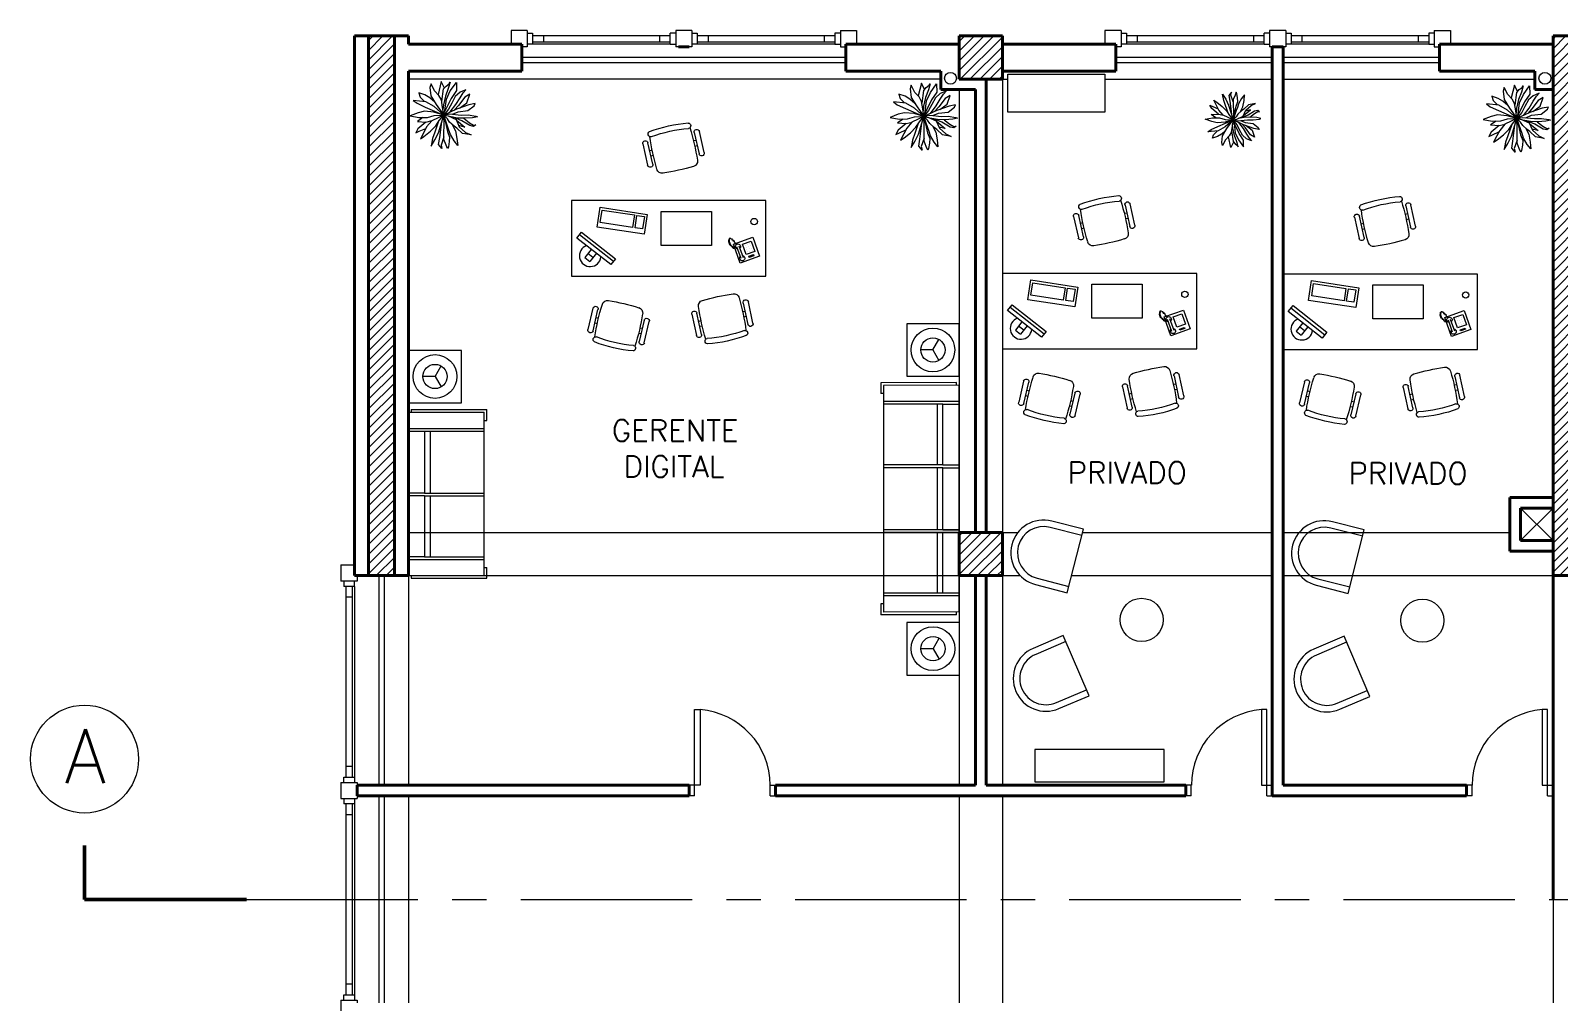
# Model space of a CAD drawing. Extents: x 952 to 1351, y -109 to 188.
# Drawn here: x 1148.83 to 1162.98, y 120.2 to 129.2 of the extents above; entities that cross this region are included whole.
import ezdxf

# ---------------------------------------------------------------- set-up
doc = ezdxf.new("R2010")
doc.units = 0
doc.header["$LTSCALE"] = 0.5
doc.linetypes.add('CENTER', pattern=[50.8, 31.75, -6.35, 6.35, -6.35])
doc.layers.get('0').update_dxf_attribs({"linetype": 'CONTINUOUS'})
for name, color, linetype, lineweight in [('Carpintería', 55, 'CONTINUOUS', 20), ('Detalles .05', 243, 'CONTINUOUS', 5), ('Detalles 01', 8, 'CONTINUOUS', 9), ('Equipamiento movil', 33, 'CONTINUOUS', 9), ('Muros corte', 7, 'CONTINUOUS', 40), ('Pisos', 252, 'CONTINUOUS', 18), ('Punta 01', 6, 'CONTINUOUS', 9), ('Punta 02', 11, 'CONTINUOUS', 20), ('Punta 05', 52, 'CONTINUOUS', 50), ('Tratamiento pisos', 251, 'CONTINUOUS', 9), ('Vidrios', 147, 'CONTINUOUS', 13)]:
    doc.layers.add(name, color=color, linetype=linetype, lineweight=lineweight)
doc.styles.add('Texto 2 mm', font='simplex.shx', dxfattribs={"height": 0.2})
doc.styles.add('Texto 5 mm', font='simplex.shx', dxfattribs={"height": 0.5})
pattern_1 = [(45, (127.78651, 46.86609), (-0.0449012806, 0.0449012806), [])]

# ---------------------------------------------------------------- blocks, each defined once
blk = doc.blocks.new('TELEFONO')
at = {"layer": 'Detalles .05'}
for p, q in [((0.139, 0.134), (-0.098, 0.134)), ((-0.098, 0.134), (-0.098, -0.099)), ((-0.071, 0.089), (-0.071, -0.055)), ((-0.043, 0.089), (-0.043, -0.055)), ((0.108, 0.063), (0, 0.063)), ((0, 0.063), (0, -0.063)), ((0.081, 0.108), (0.023, 0.108)), ((0.023, 0.108), (0.023, 0.094)), ((0.023, 0.094), (0.081, 0.094)), ((0.027, 0.041), (0.027, 0.041)), ((0.027, 0.014), (0.027, 0.014)), ((0.054, 0.041), (0.054, 0.041)), ((0.054, 0.014), (0.054, 0.014)), ((0.081, 0.094), (0.081, 0.108)), ((0.081, 0.041), (0.081, 0.041)), ((0.081, 0.014), (0.081, 0.014)), ((0.108, -0.063), (0.108, 0.063)), ((0.139, -0.099), (0.139, 0.134)), ((-0.129, -0.104), (-0.147, -0.11)), ((-0.129, -0.116), (-0.147, -0.121)), ((-0.129, -0.127), (-0.147, -0.133)), ((-0.129, -0.139), (-0.147, -0.145)), ((-0.124, -0.093), (-0.141, -0.098)), ((-0.124, -0.15), (-0.141, -0.156)), ((-0.118, -0.081), (-0.135, -0.087)), ((-0.118, -0.162), (-0.135, -0.168)), ((-0.112, -0.07), (-0.129, -0.075)), ((-0.106, -0.058), (-0.124, -0.064)), ((-0.104, -0.17), (-0.122, -0.176)), ((-0.101, -0.047), (-0.118, -0.052)), ((-0.089, -0.156), (-0.106, -0.162)), ((-0.083, -0.145), (-0.101, -0.15)), ((-0.098, -0.099), (0.139, -0.099)), ((-0.078, -0.133), (-0.095, -0.139)), ((-0.072, -0.121), (-0.089, -0.127)), ((-0.067, -0.083), (-0.078, -0.116)), ((0, -0.063), (0.108, -0.063)), ((0.027, -0.013), (0.027, -0.013)), ((0.027, -0.04), (0.027, -0.04)), ((0.054, -0.013), (0.054, -0.013)), ((0.054, -0.04), (0.054, -0.04)), ((0.081, -0.013), (0.081, -0.013)), ((0.081, -0.04), (0.081, -0.04))]:
    blk.add_line(p, q, dxfattribs=at)
for centre, start, end in [((-0.057, 0.089), 298.4915, 241.5085), ((-0.057, -0.055), 118.4915, 61.5085)]:
    blk.add_arc(centre, 0.0302, start, end, dxfattribs=at)
blk = doc.blocks.new('RECTANG')
for p, q in [((1, 1), (0, 1)), ((0, 1), (0, 0)), ((1, 0), (1, 1)), ((0, 0), (1, 0))]:
    blk.add_line(p, q)
blk = doc.blocks.new('KEYBOARD', base_point=(60, 294))
for p, xscale, yscale, zscale in [((60, 294), 19, 8, 19), ((61, 295), 13, 5, 13), ((75, 295), 3, 5, 3)]:
    blk.add_blockref('RECTANG', p, dxfattribs=dict(xscale=xscale, yscale=yscale, zscale=zscale))
blk = doc.blocks.new('Silla 2')
for p, q in [((15, 15), (0, 15)), ((0, 15), (0, -15)), ((15, 12), (0, 12)), ((0, -12), (15, -12)), ((0, -15), (15, -15))]:
    blk.add_line(p, q)
for radius in [15, 12]:
    blk.add_arc((15, 0), radius, 270, 90)
blk = doc.blocks.new('Silla 1')
at = {"layer": 'Equipamiento movil'}
for p, q in [((-0.113, 0.266), (0.03, 0.409)), ((0.064, 0.375), (-0.079, 0.232)), ((-0.025, 0.286), (-0.009, 0.269)), ((0.01, 0.321), (0.027, 0.305)), ((0.232, -0.079), (0.375, 0.064)), ((0.409, 0.03), (0.266, -0.113)), ((0.305, 0.027), (0.321, 0.01)), ((0.269, -0.009), (0.286, -0.025))]:
    blk.add_line(p, q, dxfattribs=at)
for centre, radius, start, end in [((1.406, -1.127), 1.988, 130.2245, 139.1817), ((0.047, 0.392), 0.0242, 315, 135), ((0.147, 0.396), 0.0255, 61.3631, 224.3749), ((-0.654, -0.654), 1.296, 37.1584, 52.8416), ((-0.651, -0.651), 1.342, 37.131, 52.869), ((-0.096, 0.249), 0.0242, 135, 315), ((-0.061, 0.139), 0.0505, 139.1817, 220.8183), ((0.396, 0.147), 0.0255, 225.6251, 28.6369), ((1.406, 1.406), 1.988, 220.8183, 229.1817), ((-1.127, 1.406), 1.988, 310.8183, 319.7755), ((0.392, 0.047), 0.0242, 315, 135), ((0.139, -0.061), 0.0505, 229.1817, 310.8183), ((0.249, -0.096), 0.0242, 135, 315)]:
    blk.add_arc(centre, radius, start, end, dxfattribs=at)
blk = doc.blocks.new('Treei')
for p, q in [((-1.6, 5.41), (-2.01, 5.58)), ((-2.01, 5.58), (-1.8, 4.47)), ((0.01, 4.32), (0.22, 5.68)), ((0.22, 5.68), (0.34, 5.97)), ((0.34, 5.97), (0.52, 5.11)), ((1.81, 5.28), (1.78, 5.7)), ((1.78, 5.7), (2.06, 5.28)), ((-3.94, 3.46), (-4.45, 3.93)), ((-4.45, 3.93), (-4.03, 2.89)), ((-4.03, 2.89), (-3.28, 2.03)), ((-3.05, 2.89), (-3.94, 3.46)), ((-2.15, 4.1), (-3.71, 4.62)), ((-3.71, 4.62), (-3.16, 3.73)), ((-3.16, 3.73), (-1.67, 2.62)), ((-1.83, 2.15), (-3.05, 2.89)), ((-1.21, 2.79), (-2.15, 4.1)), ((-1.8, 4.47), (-1.02, 2.25)), ((-0.75, 4.27), (-1.6, 5.41)), ((-0.56, 2.57), (-0.75, 4.27)), ((-0.17, 1), (0.06, 3.09)), ((0.06, 3.09), (0.01, 4.32)), ((1.05, 3.19), (0.44, 1.74)), ((0.52, 5.11), (0.61, 3.71)), ((0.61, 3.71), (0.57, 2.38)), ((0.61, 3.58), (1.42, 4.57)), ((0.96, 2.25), (2.2, 3.73)), ((1.92, 4.62), (1.05, 3.19)), ((1.42, 4.57), (1.81, 5.28)), ((2.06, 5.28), (1.92, 4.62)), ((2.2, 3.73), (1.92, 2.62)), ((2.11, 2.72), (3.12, 3.85)), ((3.3, 3.31), (2.36, 2.28)), ((3.12, 3.85), (3.58, 4.84)), ((3.58, 4.84), (3.3, 3.31)), ((-4.76, 0.09), (-5.92, -0.48)), ((-5.51, 0.92), (-5.8, 1.09)), ((-5.8, 1.09), (-4.68, 0.77)), ((-5.76, 2.23), (-4.31, 2.25)), ((-4.26, 1.14), (-5.76, 2.23)), ((-5.12, 0.4), (-5.51, 0.92)), ((-4.61, -0.04), (-5.12, 0.4)), ((-4.68, 0.77), (-3.34, 0.26)), ((-4.31, 2.25), (-2.93, 1.32)), ((-2.77, 0.45), (-4.26, 1.14)), ((-3.34, 0.26), (-1.78, -0.09)), ((-3.28, 2.03), (-2.08, 1.39)), ((-2.93, 1.32), (-0.51, 0.11)), ((-0.77, 0.18), (-2.77, 0.45)), ((-2.08, 1.39), (-1.04, 0.82)), ((-0.51, 1.14), (-1.83, 2.15)), ((-1.67, 2.62), (-0.88, 1.91)), ((-1.04, 0.82), (0.03, -0.03)), ((-1.02, 2.25), (0.03, -0.03)), ((0.03, -0.03), (-0.77, 0.18)), ((-0.11, 1.56), (-0.56, 2.57)), ((0.03, -0.03), (-0.17, 1)), ((0.03, -0.03), (0.2, 0.77)), ((2.04, 0.65), (0.03, -0.03)), ((0.7, 0.63), (0.03, -0.03)), ((0.03, -0.03), (2.96, 0.63)), ((1.85, 0.03), (0.03, -0.03)), ((0.2, 0.77), (0.8, 2.18)), ((0.57, 2.38), (0.31, 1.05)), ((1.28, 1.02), (0.7, 0.63)), ((0.8, 2.18), (2.11, 2.72)), ((1.99, 1.81), (1.28, 1.02)), ((1.69, 1.48), (2.82, 2.08)), ((3.28, 0.01), (1.85, 0.03)), ((2.36, 2.28), (1.99, 1.81)), ((2.73, 0.9), (2.04, 0.65)), ((3.51, 1.17), (2.73, 0.9)), ((2.82, 2.08), (4.22, 2.33)), ((2.96, 0.63), (3.97, 1)), ((4.41, -0.01), (3.28, 0.01)), ((4.64, 1.81), (3.51, 1.17)), ((3.97, 1), (4.77, 0.95)), ((4.22, 2.33), (5.46, 2.47)), ((5.39, 0.4), (4.41, -0.01)), ((5.46, 2.47), (4.64, 1.81)), ((4.77, 0.95), (5.72, 0.8)), ((6.02, 0.65), (5.39, 0.4)), ((5.72, 0.8), (6.02, 0.65)), ((-5.92, -0.48), (-3.64, -1.03)), ((-4.26, -1.67), (-5.51, -2.28)), ((-5.51, -2.28), (-4.86, -2.48)), ((-4.86, -2.48), (-3.37, -2.31)), ((-2.36, -0.36), (-4.61, -0.04)), ((-3.44, -0.9), (-4.26, -1.67)), ((-3.05, -2.53), (-3.55, -3.37)), ((-2.65, -0.43), (-3.44, -0.9)), ((-3.37, -2.31), (-1.83, -1.37)), ((-2.28, -1.64), (-3.05, -2.53)), ((-1.34, -0.24), (-2.65, -0.43)), ((-1.46, -1.72), (-2.33, -3.24)), ((-1.83, -1.37), (0.03, -0.03)), ((-1.78, -0.09), (-0.95, -0.18)), ((0.03, -0.03), (-1.46, -1.72)), ((-1.39, -3.32), (0.03, -0.03)), ((0.03, -0.03), (-1.34, -0.24)), ((-0.47, -1.76), (-0.63, -3.46)), ((0.03, -0.03), (-0.47, -1.76)), ((0.11, -1.72), (0.03, -0.03)), ((0.03, -0.03), (1.07, -2.16)), ((1, -0.83), (0.03, -0.03)), ((3.21, -0.98), (0.03, -0.03)), ((0.45, -2.92), (0.11, -1.72)), ((1.97, -1.44), (1, -0.83)), ((1.3, -3.19), (1.03, -2.11)), ((1.07, -2.16), (2.15, -3.07)), ((4.06, -0.75), (1.24, -0.39)), ((1.31, -1.02), (3.1, -1.64)), ((2.93, -2.41), (1.97, -1.44)), ((3.85, -3.54), (2.93, -2.41)), ((3.1, -1.64), (4.24, -2.04)), ((4.47, -1.62), (3.21, -0.98)), ((3.92, 0), (5.37, -0.51)), ((5.3, -0.93), (4.06, -0.75)), ((4.24, -2.04), (5.56, -2.28)), ((5.56, -2.28), (4.47, -1.62)), ((6.02, -0.34), (5.3, -0.93)), ((5.37, -0.51), (6.02, -0.34)), ((-3.55, -3.37), (-3.92, -4.48)), ((-3.92, -4.48), (-3.16, -4.25)), ((-3.16, -4.25), (-2.38, -3.46)), ((-2.33, -3.24), (-2.56, -5.44)), ((-2.56, -5.44), (-2.06, -4.77)), ((-2.06, -4.77), (-1.39, -3.32)), ((-0.63, -3.46), (-0.35, -4.6)), ((-0.35, -4.6), (0.2, -6.03)), ((0.2, -6.03), (0.5, -4.43)), ((0.5, -4.43), (0.45, -2.92)), ((0.5, -3.74), (1.19, -4.72)), ((1.19, -4.72), (1.28, -3.19)), ((1.28, -3.19), (2.47, -4.62)), ((2.15, -3.07), (3.12, -3.59)), ((2.93, -4.4), (2.43, -3.22)), ((2.47, -4.62), (3.23, -5.02)), ((3.23, -5.02), (2.93, -4.4)), ((3.12, -3.59), (4.27, -4.18)), ((4.27, -4.18), (3.85, -3.54))]:
    blk.add_line(p, q)
blk = doc.blocks.new('Velador planta')
for q in [(-4.33, 2.5), (4.33, 2.5), (0, -5)]:
    blk.add_line((0, 0), q)
for radius in [9, 5]:
    blk.add_circle((0, 0), radius)

msp = doc.modelspace()

# ---------------------------------------------------------------- hatches: boundary and pattern name
at = {"layer": 'Detalles 01'}
h = msp.add_hatch(dxfattribs=at)
h.set_pattern_fill('ANSI31,_O', color=256, scale=0.02)
h.set_pattern_definition(pattern_1)
h.paths.add_polyline_path([(1152.202, 129.146), (1151.962, 129.146), (1151.962, 124.146), (1152.202, 124.146)])
h = msp.add_hatch(dxfattribs=at)
h.set_pattern_fill('ANSI31,_O', color=256, scale=0.02)
h.set_pattern_definition(pattern_1)
h.paths.add_polyline_path([(1157.432, 129.146), (1157.432, 128.746), (1157.832, 128.746), (1157.832, 129.146)])
h = msp.add_hatch(dxfattribs=at)
h.set_pattern_fill('ANSI31,_O', color=256, scale=0.02)
h.set_pattern_definition([(45, (-2.01349, 0.94109), (-0.0449012806, 0.0449012806), [])])
h.paths.add_polyline_path([(1166.032, 129.071), (1164.932, 129.071), (1164.932, 128.821), (1166.032, 128.821)])
h.paths.add_polyline_path([(1164.932, 129.071), (1163.172, 129.071), (1163.172, 129.146), (1162.932, 129.146), (1162.932, 124.146), (1164.932, 124.146), (1164.932, 124.296), (1163.172, 124.296), (1163.172, 128.821), (1164.932, 128.821)])
h.paths.add_polyline_path([(1165.572, 128.021), (1165.422, 128.021), (1165.422, 124.296), (1164.932, 124.296), (1164.932, 124.146), (1165.572, 124.146)])
h = msp.add_hatch(dxfattribs=at)
h.set_pattern_fill('ANSI31,_O', color=256, scale=0.02)
h.set_pattern_definition(pattern_1)
h.paths.add_polyline_path([(1157.432, 124.146), (1157.832, 124.146), (1157.832, 124.546), (1157.432, 124.546)])

# ---------------------------------------------------------------- linework, layer by layer
at = {"layer": 'Carpintería'}
for p, q in [((1153.432, 129.196), (1153.282, 129.196)), ((1153.282, 129.196), (1153.282, 129.071)), ((1153.432, 129.196), (1153.432, 129.046)), ((1154.957, 129.196), (1154.807, 129.196)), ((1154.807, 129.196), (1154.807, 129.046)), ((1154.957, 129.196), (1154.957, 129.046)), ((1156.332, 129.196), (1156.332, 129.046)), ((1156.332, 129.196), (1156.482, 129.196)), ((1156.482, 129.196), (1156.482, 129.071)), ((1158.932, 129.196), (1158.782, 129.196)), ((1158.782, 129.196), (1158.782, 129.071)), ((1158.932, 129.196), (1158.932, 129.046)), ((1160.457, 129.196), (1160.307, 129.196)), ((1160.307, 129.196), (1160.307, 129.046)), ((1160.457, 129.196), (1160.457, 129.046)), ((1161.832, 129.196), (1161.832, 129.046)), ((1161.832, 129.196), (1161.982, 129.196)), ((1161.982, 129.196), (1161.982, 129.071)), ((1153.432, 129.171), (1153.482, 129.171)), ((1153.482, 129.071), (1153.432, 129.071)), ((1153.482, 129.171), (1153.482, 129.071)), ((1153.482, 129.151), (1154.757, 129.151)), ((1153.482, 129.091), (1154.757, 129.091)), ((1153.582, 129.151), (1153.582, 129.091)), ((1154.657, 129.151), (1154.657, 129.091)), ((1154.807, 129.171), (1154.757, 129.171)), ((1154.757, 129.071), (1154.757, 129.171)), ((1154.757, 129.071), (1154.807, 129.071)), ((1154.957, 129.171), (1155.007, 129.171)), ((1155.007, 129.071), (1154.957, 129.071)), ((1155.007, 129.171), (1155.007, 129.071)), ((1155.007, 129.151), (1156.282, 129.151)), ((1155.007, 129.091), (1156.282, 129.091)), ((1155.107, 129.151), (1155.107, 129.091)), ((1156.182, 129.151), (1156.182, 129.091)), ((1156.282, 129.171), (1156.282, 129.071)), ((1156.332, 129.171), (1156.282, 129.171)), ((1156.282, 129.071), (1156.332, 129.071)), ((1158.932, 129.171), (1158.982, 129.171)), ((1158.982, 129.071), (1158.932, 129.071)), ((1158.982, 129.171), (1158.982, 129.071)), ((1158.982, 129.151), (1160.257, 129.151)), ((1158.982, 129.091), (1160.257, 129.091)), ((1159.082, 129.151), (1159.082, 129.091)), ((1160.157, 129.151), (1160.157, 129.091)), ((1160.307, 129.171), (1160.257, 129.171)), ((1160.257, 129.071), (1160.257, 129.171)), ((1160.257, 129.071), (1160.307, 129.071)), ((1160.457, 129.171), (1160.507, 129.171)), ((1160.507, 129.071), (1160.457, 129.071)), ((1160.507, 129.171), (1160.507, 129.071)), ((1160.507, 129.151), (1161.782, 129.151)), ((1160.507, 129.091), (1161.782, 129.091)), ((1160.607, 129.151), (1160.607, 129.091)), ((1161.682, 129.151), (1161.682, 129.091)), ((1161.782, 129.171), (1161.782, 129.071)), ((1161.832, 129.171), (1161.782, 129.171)), ((1161.782, 129.071), (1161.832, 129.071)), ((1153.432, 129.046), (1153.382, 129.046)), ((1154.832, 129.046), (1154.807, 129.046)), ((1154.957, 129.046), (1154.932, 129.046)), ((1156.332, 129.046), (1156.382, 129.046)), ((1158.932, 129.046), (1158.882, 129.046)), ((1160.332, 129.046), (1160.307, 129.046)), ((1160.457, 129.046), (1160.432, 129.046)), ((1161.832, 129.046), (1161.882, 129.046)), ((1151.707, 124.246), (1151.707, 124.096)), ((1151.707, 124.246), (1151.832, 124.246)), ((1151.857, 124.096), (1151.707, 124.096)), ((1151.732, 124.096), (1151.732, 124.046)), ((1151.832, 124.046), (1151.832, 124.096)), ((1151.857, 124.146), (1151.857, 124.096)), ((1151.832, 124.046), (1151.732, 124.046)), ((1151.752, 124.046), (1151.752, 122.28)), ((1151.812, 124.046), (1151.812, 122.28)), ((1151.812, 123.946), (1151.752, 123.946)), ((1154.982, 122.205), (1154.982, 122.905)), ((1154.982, 122.905), (1155.032, 122.905)), ((1155.032, 122.905), (1155.032, 122.205)), ((1160.282, 122.905), (1160.232, 122.905)), ((1160.232, 122.905), (1160.232, 122.205)), ((1160.282, 122.205), (1160.282, 122.905)), ((1162.882, 122.905), (1162.832, 122.905)), ((1162.832, 122.905), (1162.832, 122.205)), ((1162.882, 122.205), (1162.882, 122.905)), ((1151.732, 122.23), (1151.732, 122.28)), ((1151.732, 122.28), (1151.832, 122.28)), ((1151.752, 122.38), (1151.812, 122.38)), ((1151.832, 122.28), (1151.832, 122.23)), ((1151.707, 122.23), (1151.707, 122.08)), ((1151.707, 122.23), (1151.857, 122.23)), ((1151.857, 122.23), (1151.857, 122.205)), ((1154.982, 122.205), (1154.932, 122.205)), ((1154.982, 122.105), (1154.982, 122.205)), ((1155.032, 122.205), (1154.982, 122.205)), ((1155.682, 122.105), (1155.682, 122.205)), ((1155.682, 122.205), (1155.732, 122.205)), ((1159.582, 122.205), (1159.532, 122.205)), ((1159.582, 122.105), (1159.582, 122.205)), ((1160.232, 122.205), (1160.282, 122.205)), ((1160.282, 122.105), (1160.282, 122.205)), ((1160.282, 122.205), (1160.332, 122.205)), ((1162.182, 122.205), (1162.132, 122.205)), ((1162.182, 122.105), (1162.182, 122.205)), ((1162.832, 122.205), (1162.882, 122.205)), ((1162.882, 122.105), (1162.882, 122.205)), ((1162.882, 122.205), (1162.932, 122.205)), ((1151.707, 122.08), (1151.857, 122.08)), ((1151.732, 122.08), (1151.732, 122.03)), ((1151.832, 122.03), (1151.732, 122.03)), ((1151.752, 122.03), (1151.752, 120.263)), ((1151.812, 122.03), (1151.812, 120.263)), ((1151.832, 122.08), (1151.832, 122.03)), ((1151.857, 122.105), (1151.857, 122.08)), ((1154.982, 122.105), (1154.932, 122.105)), ((1155.682, 122.105), (1155.732, 122.105)), ((1159.582, 122.105), (1159.532, 122.105)), ((1160.282, 122.105), (1160.332, 122.105)), ((1162.182, 122.105), (1162.132, 122.105)), ((1162.882, 122.105), (1162.932, 122.105)), ((1151.812, 121.93), (1151.752, 121.93)), ((1151.752, 120.363), (1151.812, 120.363)), ((1151.707, 120.213), (1151.707, 120.063)), ((1151.707, 120.213), (1151.857, 120.213)), ((1151.732, 120.213), (1151.732, 120.263)), ((1151.732, 120.263), (1151.832, 120.263)), ((1151.832, 120.263), (1151.832, 120.213)), ((1151.857, 120.213), (1151.857, 120.188))]:
    msp.add_line(p, q, dxfattribs=at)
at = {"layer": 'Detalles 01'}
for p, q in [((1154.757, 129.071), (1153.482, 129.071)), ((1156.282, 129.071), (1155.007, 129.071)), ((1160.257, 129.071), (1158.982, 129.071)), ((1161.782, 129.071), (1160.507, 129.071)), ((1154.932, 128.946), (1153.382, 128.946)), ((1156.382, 128.946), (1154.932, 128.946)), ((1160.332, 128.946), (1158.882, 128.946)), ((1161.882, 128.946), (1160.432, 128.946)), ((1154.832, 128.896), (1153.382, 128.896)), ((1156.382, 128.896), (1154.832, 128.896)), ((1160.332, 128.896), (1158.882, 128.896)), ((1161.882, 128.896), (1160.432, 128.896)), ((1152.057, 124.146), (1152.057, 122.205)), ((1152.107, 124.146), (1152.107, 122.205)), ((1151.832, 124.046), (1151.832, 122.28)), ((1152.057, 122.105), (1152.057, 120.188)), ((1152.107, 122.105), (1152.107, 120.188))]:
    msp.add_line(p, q, dxfattribs=at)
at = {"layer": 'Detalles 01', "linetype": 'CENTER', "ltscale": 0.1}
msp.add_line((1150.832, 121.146), (1164.759, 121.146), dxfattribs=at)
at = {"layer": 'Detalles 01'}
for centre in [(1157.352, 128.754), (1162.857, 128.754)]:
    msp.add_circle(centre, 0.055, dxfattribs=at)
for centre, start, end in [((1154.979, 122.203), 0.1171, 85.6407), ((1160.286, 122.203), 94.3593, 179.8829), ((1162.886, 122.203), 94.3593, 179.8829)]:
    msp.add_arc(centre, 0.703, start, end, dxfattribs=at)
at = {"layer": 'Equipamiento movil'}
for p, q in [((1157.882, 128.791), (1158.782, 128.791)), ((1157.882, 128.441), (1157.882, 128.791)), ((1158.782, 128.791), (1158.782, 128.441)), ((1158.782, 128.441), (1157.882, 128.441)), ((1155.643, 127.62), (1153.843, 127.62)), ((1153.843, 127.62), (1153.843, 126.92)), ((1154.673, 127.204), (1154.673, 127.521)), ((1154.673, 127.521), (1155.138, 127.521)), ((1155.138, 127.521), (1155.138, 127.204)), ((1155.643, 126.92), (1155.643, 127.62)), ((1153.891, 127.274), (1153.934, 127.329)), ((1154.205, 127.027), (1153.891, 127.274)), ((1153.916, 127.306), (1154.23, 127.059)), ((1153.934, 127.329), (1154.249, 127.082)), ((1154.025, 127.169), (1153.964, 127.092)), ((1153.964, 127.092), (1154.011, 127.055)), ((1154.041, 127.093), (1153.994, 127.13)), ((1154.072, 127.132), (1154.011, 127.055)), ((1154.249, 127.082), (1154.205, 127.027)), ((1155.138, 127.204), (1154.673, 127.204)), ((1159.632, 126.946), (1157.832, 126.946)), ((1157.832, 126.946), (1157.832, 126.246)), ((1159.632, 126.246), (1159.632, 126.946)), ((1162.232, 126.94), (1160.432, 126.94)), ((1160.432, 126.94), (1160.432, 126.24)), ((1162.232, 126.24), (1162.232, 126.94)), ((1153.843, 126.92), (1155.643, 126.92)), ((1158.662, 126.531), (1158.662, 126.847)), ((1158.662, 126.847), (1159.128, 126.847)), ((1159.128, 126.847), (1159.128, 126.531)), ((1161.262, 126.524), (1161.262, 126.841)), ((1161.262, 126.841), (1161.728, 126.841)), ((1161.728, 126.841), (1161.728, 126.524)), ((1157.88, 126.601), (1157.924, 126.656)), ((1157.924, 126.656), (1158.238, 126.409)), ((1160.48, 126.594), (1160.524, 126.649)), ((1160.524, 126.649), (1160.838, 126.402)), ((1158.195, 126.354), (1157.88, 126.601)), ((1157.905, 126.632), (1158.219, 126.385)), ((1159.128, 126.531), (1158.662, 126.531)), ((1160.795, 126.347), (1160.48, 126.594)), ((1160.505, 126.626), (1160.819, 126.378)), ((1161.728, 126.524), (1161.262, 126.524)), ((1156.947, 126.479), (1156.947, 125.993)), ((1157.433, 126.479), (1156.947, 126.479)), ((1157.433, 125.993), (1157.433, 126.479)), ((1158.014, 126.496), (1157.953, 126.419)), ((1157.953, 126.419), (1158, 126.382)), ((1158.03, 126.419), (1157.983, 126.457)), ((1158.061, 126.459), (1158, 126.382)), ((1158.238, 126.409), (1158.195, 126.354)), ((1160.614, 126.489), (1160.553, 126.412)), ((1160.553, 126.412), (1160.6, 126.375)), ((1160.63, 126.413), (1160.583, 126.45)), ((1160.661, 126.452), (1160.6, 126.375)), ((1160.838, 126.402), (1160.795, 126.347)), ((1152.336, 126.233), (1152.336, 125.747)), ((1152.822, 126.233), (1152.336, 126.233)), ((1152.822, 125.747), (1152.822, 126.233)), ((1157.832, 126.246), (1159.632, 126.246)), ((1160.432, 126.24), (1162.232, 126.24)), ((1156.947, 125.993), (1157.433, 125.993)), ((1152.336, 125.747), (1152.822, 125.747)), ((1156.948, 123.711), (1156.948, 123.225)), ((1157.434, 123.711), (1156.948, 123.711)), ((1157.434, 123.225), (1157.434, 123.711)), ((1156.948, 123.225), (1157.434, 123.225)), ((1159.332, 122.535), (1158.132, 122.535)), ((1158.132, 122.535), (1158.132, 122.235)), ((1159.332, 122.235), (1159.332, 122.535)), ((1158.132, 122.235), (1159.332, 122.235))]:
    msp.add_line(p, q, dxfattribs=at)
at = {"layer": 'Equipamiento movil', "ltscale": 0.009}
for p, q in [((1157.407, 125.934), (1156.707, 125.933)), ((1156.707, 125.933), (1156.707, 125.833)), ((1156.732, 125.833), (1156.707, 125.833)), ((1157.432, 125.909), (1156.732, 125.908)), ((1156.732, 125.908), (1156.732, 125.758)), ((1157.406, 125.909), (1157.406, 125.934)), ((1157.432, 123.809), (1157.432, 125.909)), ((1152.332, 125.659), (1152.332, 124.146)), ((1152.332, 125.659), (1153.032, 125.659)), ((1152.357, 125.684), (1153.057, 125.684)), ((1152.357, 125.684), (1152.357, 125.659)), ((1153.032, 124.296), (1153.032, 125.659)), ((1153.032, 125.509), (1153.032, 125.659)), ((1153.057, 125.584), (1153.057, 125.684)), ((1157.432, 125.759), (1156.732, 125.758)), ((1156.732, 125.758), (1156.732, 123.833)), ((1157.282, 125.734), (1156.732, 125.733)), ((1157.232, 125.171), (1157.232, 125.734)), ((1157.282, 125.171), (1157.282, 125.734)), ((1157.282, 125.734), (1157.432, 125.734)), ((1153.032, 125.584), (1153.057, 125.584)), ((1152.332, 125.509), (1153.032, 125.509)), ((1152.332, 125.484), (1153.032, 125.484)), ((1152.482, 125.484), (1152.482, 124.909)), ((1152.532, 125.484), (1152.532, 124.909)), ((1157.282, 125.171), (1156.732, 125.171)), ((1157.282, 125.171), (1156.732, 125.171)), ((1157.282, 125.146), (1156.732, 125.146)), ((1157.232, 124.571), (1157.232, 125.146)), ((1157.282, 125.171), (1157.432, 125.171)), ((1157.282, 125.146), (1157.432, 125.146)), ((1157.282, 124.571), (1157.282, 125.146)), ((1152.482, 124.909), (1152.332, 124.909)), ((1152.482, 124.884), (1152.332, 124.884)), ((1152.482, 124.909), (1153.032, 124.909)), ((1152.482, 124.884), (1152.482, 124.321)), ((1152.482, 124.884), (1153.032, 124.884)), ((1152.482, 124.884), (1153.032, 124.884)), ((1152.532, 124.884), (1152.532, 124.321)), ((1157.282, 124.571), (1156.732, 124.571)), ((1157.432, 124.571), (1156.732, 124.571)), ((1157.282, 124.571), (1156.732, 124.571)), ((1157.432, 124.546), (1156.732, 124.546)), ((1157.232, 123.984), (1157.232, 124.546)), ((1157.282, 124.571), (1157.432, 124.571)), ((1157.282, 124.571), (1157.432, 124.571)), ((1157.282, 123.984), (1157.282, 124.546)), ((1152.482, 124.321), (1152.332, 124.321)), ((1152.332, 124.296), (1153.032, 124.296)), ((1152.482, 124.321), (1153.032, 124.321)), ((1153.032, 124.146), (1153.032, 124.296)), ((1152.332, 124.146), (1153.032, 124.146)), ((1152.357, 124.146), (1152.357, 124.121)), ((1152.357, 124.121), (1153.057, 124.121)), ((1153.032, 124.221), (1153.057, 124.221)), ((1153.057, 124.121), (1153.057, 124.221)), ((1157.432, 123.984), (1156.732, 123.983)), ((1157.432, 123.959), (1156.732, 123.958)), ((1156.732, 123.958), (1156.732, 123.808)), ((1156.707, 123.883), (1156.707, 123.783)), ((1156.732, 123.883), (1156.707, 123.883)), ((1157.407, 123.784), (1156.707, 123.783)), ((1157.432, 123.809), (1156.732, 123.808)), ((1157.407, 123.784), (1157.407, 123.809))]:
    msp.add_line(p, q, dxfattribs=at)
at = {"layer": 'Equipamiento movil'}
for centre, radius in [((1155.534, 127.426), 0.03), ((1159.523, 126.752), 0.03), ((1162.123, 126.746), 0.03), ((1159.122, 123.736), 0.2), ((1161.722, 123.729), 0.2)]:
    msp.add_circle(centre, radius, dxfattribs=at)
for centre in [(1154.015, 127.109), (1158.005, 126.436), (1160.605, 126.429)]:
    msp.add_arc(centre, 0.1, 109.6916, 353.9196, dxfattribs=at)
at = {"layer": 'Muros corte'}
for p, q in [((1152.332, 129.146), (1151.832, 129.146)), ((1151.832, 124.146), (1151.832, 129.146)), ((1151.962, 124.146), (1151.962, 129.146)), ((1152.202, 129.146), (1152.202, 124.146)), ((1152.332, 129.146), (1152.332, 129.071)), ((1153.382, 129.071), (1152.332, 129.071)), ((1153.382, 129.071), (1153.382, 128.821)), ((1157.432, 129.071), (1156.382, 129.071)), ((1156.382, 129.071), (1156.382, 128.821)), ((1157.832, 129.146), (1157.432, 129.146)), ((1157.432, 128.746), (1157.432, 129.146)), ((1157.832, 129.146), (1157.832, 128.746)), ((1158.882, 129.071), (1157.832, 129.071)), ((1158.882, 129.071), (1158.882, 128.821)), ((1162.932, 129.071), (1161.882, 129.071)), ((1161.882, 129.071), (1161.882, 128.821)), ((1162.932, 124.146), (1162.932, 129.146)), ((1162.932, 129.146), (1163.172, 129.146)), ((1154.932, 129.046), (1154.832, 129.046)), ((1160.332, 129.046), (1160.332, 122.105)), ((1160.432, 129.046), (1160.332, 129.046)), ((1160.432, 129.046), (1160.432, 122.205)), ((1152.332, 128.821), (1152.332, 124.146)), ((1153.382, 128.821), (1152.332, 128.821)), ((1157.262, 128.821), (1156.382, 128.821)), ((1157.262, 128.821), (1157.262, 128.651)), ((1158.882, 128.821), (1157.832, 128.821)), ((1162.762, 128.821), (1161.882, 128.821)), ((1162.762, 128.651), (1162.762, 128.821)), ((1162.932, 121.146), (1162.932, 128.821)), ((1157.582, 128.651), (1157.262, 128.651)), ((1157.832, 128.746), (1157.432, 128.746)), ((1157.582, 124.546), (1157.582, 128.651)), ((1157.682, 124.546), (1157.682, 128.746)), ((1162.932, 128.651), (1162.762, 128.651)), ((1162.532, 124.371), (1162.532, 124.871)), ((1162.532, 124.871), (1162.932, 124.871)), ((1162.632, 124.471), (1162.632, 124.771)), ((1162.632, 124.771), (1162.932, 124.771)), ((1157.832, 124.546), (1157.432, 124.546)), ((1157.432, 124.146), (1157.432, 124.546)), ((1157.832, 124.146), (1157.832, 124.546)), ((1162.632, 124.471), (1162.932, 124.471)), ((1162.532, 124.371), (1162.932, 124.371)), ((1152.332, 124.146), (1151.832, 124.146)), ((1157.832, 124.146), (1157.432, 124.146)), ((1157.582, 124.146), (1157.582, 122.205)), ((1157.682, 124.146), (1157.682, 122.205)), ((1165.572, 124.146), (1162.932, 124.146)), ((1151.857, 122.205), (1154.932, 122.205)), ((1151.857, 122.205), (1151.857, 122.105)), ((1154.932, 122.205), (1154.932, 122.105)), ((1155.732, 122.205), (1155.732, 122.105)), ((1155.732, 122.205), (1157.582, 122.205)), ((1157.682, 122.205), (1159.532, 122.205)), ((1159.532, 122.205), (1159.532, 122.105)), ((1160.432, 122.205), (1162.132, 122.205)), ((1162.132, 122.105), (1162.132, 122.205)), ((1151.857, 122.105), (1154.932, 122.105)), ((1155.732, 122.105), (1159.532, 122.105)), ((1160.332, 122.105), (1162.132, 122.105))]:
    msp.add_line(p, q, dxfattribs=at)
at = {"layer": 'Pisos'}
msp.add_line((1162.932, 121.146), (1162.932, 120.188), dxfattribs=at)
at = {"layer": 'Punta 01'}
for p, q in [((1162.932, 124.771), (1162.632, 124.471)), ((1162.632, 124.771), (1162.932, 124.471))]:
    msp.add_line(p, q, dxfattribs=at)
at = {"layer": 'Punta 02'}
msp.add_circle((1149.332, 122.446), 0.5, dxfattribs=at)
at = {"layer": 'Punta 05'}
for p, q in [((1149.332, 121.146), (1149.332, 121.646)), ((1150.832, 121.146), (1149.332, 121.146))]:
    msp.add_line(p, q, dxfattribs=at)
at = {"layer": 'Tratamiento pisos'}
for p, q in [((1154.832, 128.746), (1152.332, 128.746)), ((1157.262, 128.746), (1154.832, 128.746)), ((1157.432, 128.651), (1157.432, 124.546)), ((1157.832, 128.746), (1157.832, 126.946)), ((1157.832, 128.746), (1157.882, 128.746)), ((1158.782, 128.746), (1160.332, 128.746)), ((1160.432, 128.746), (1162.762, 128.746)), ((1157.832, 126.246), (1157.832, 124.546)), ((1157.832, 125.564), (1157.832, 125.564)), ((1152.332, 124.546), (1157.432, 124.546)), ((1157.832, 124.546), (1157.976, 124.546)), ((1158.576, 124.546), (1160.332, 124.546)), ((1160.432, 124.546), (1162.532, 124.546)), ((1152.332, 124.146), (1152.332, 122.205)), ((1152.332, 124.146), (1157.432, 124.146)), ((1157.432, 124.146), (1157.432, 122.205)), ((1157.832, 124.146), (1157.832, 122.205)), ((1157.832, 124.146), (1157.996, 124.146)), ((1158.474, 124.146), (1160.332, 124.146)), ((1160.432, 124.146), (1162.932, 124.146)), ((1151.832, 122.03), (1151.832, 120.263)), ((1152.332, 122.105), (1152.332, 120.188)), ((1157.432, 122.105), (1157.432, 120.188)), ((1157.832, 122.105), (1157.832, 120.188))]:
    msp.add_line(p, q, dxfattribs=at)
at = {"layer": 'Vidrios', "color": 7}
msp.add_line((1162.932, 121.146), (1163.032, 121.146), dxfattribs=at)

# ---------------------------------------------------------------- block references
at = {"layer": 'Detalles .05'}
for name, p, xscale, yscale, zscale, rotation in [('Treei', (1152.66, 128.415), 0.05201508312000002, 0.05201508312000002, 0.05201508312000002, 270), ('Treei', (1157.107, 128.402), 0.05201508312000002, 0.05201508312000002, 0.05201508312000002, 270), ('Treei', (1159.97, 128.367), -0.04298767200000001, 0.04298767200000001, 0.04298767200000001, 270), ('Treei', (1162.599, 128.383), 0.05201508312000002, 0.05201508312000002, 0.05201508312000002, 270), ('TELEFONO', (1155.442, 127.169), -0.8, 0.8, 0.8, 199.5246331456692), ('TELEFONO', (1159.431, 126.495), -0.8, 0.8, 0.8, 199.5246331456692), ('TELEFONO', (1162.031, 126.489), -0.8, 0.8, 0.8, 199.5246331456692)]:
    msp.add_blockref(name, p, dxfattribs=dict(at, xscale=xscale, yscale=yscale, zscale=zscale, rotation=rotation))
at = {"layer": 'Equipamiento movil', "xscale": -1}
for p, rotation in [((1154.832, 127.901), 327.5460991057164), ((1158.821, 127.228), 327.5460991057164), ((1161.421, 127.221), 327.5460991057164), ((1154.326, 126.667), 121.8510703199659), ((1155.195, 126.731), 147.2140234953107), ((1159.184, 126.057), 147.2140234953107), ((1158.315, 125.993), 121.8510703199659), ((1160.915, 125.987), 121.8510703199659), ((1161.784, 126.051), 147.2140234953107)]:
    msp.add_blockref('Silla 1', p, dxfattribs=dict(at, rotation=rotation))
at = {"layer": 'Equipamiento movil'}
for name, p, xscale, yscale, zscale, rotation in [('KEYBOARD', (1154.106, 127.559), -0.02326153846132684, 0.02326153846151868, 0.02326153846153847, 171.4219653329422), ('KEYBOARD', (1158.095, 126.885), -0.02326153846132684, 0.02326153846151868, 0.02326153846153847, 171.4219653329422), ('KEYBOARD', (1160.695, 126.879), -0.02326153846132684, 0.02326153846151868, 0.02326153846153847, 171.4219653329422), ('Velador planta', (1157.189, 126.237), 0.0225, 0.0225, 0.0225, 270), ('Velador planta', (1152.578, 125.991), 0.0225, 0.0225, 0.0225, 270), ('Silla 2', (1158.509, 124.282), 0.02025, 0.02025, 0.02025, 165.6545911274209), ('Silla 2', (1161.109, 124.276), 0.02025, 0.02025, 0.02025, 165.6545911274209), ('Velador planta', (1157.19, 123.469), 0.0225, 0.0225, 0.0225, 270), ('Silla 2', (1158.516, 123.312), 0.02025, 0.02025, 0.02025, 203.1403101882366), ('Silla 2', (1161.116, 123.306), 0.02025, 0.02025, 0.02025, 203.1403101882366)]:
    msp.add_blockref(name, p, dxfattribs=dict(at, xscale=xscale, yscale=yscale, zscale=zscale, rotation=rotation))

# ---------------------------------------------------------------- texts
at = {"layer": 'Punta 02', "char_height": 0.2, "width": 1.26943, "attachment_point": 7, "style": 'Texto 2 mm'}
for s, insert in [('\\pi0.0013812;GERENTE \\P\\pi0.11091;DIGITAL', (1154.213, 125.057)), ('PRIVADO', (1158.436, 124.999)), ('PRIVADO', (1161.036, 124.993))]:
    msp.add_mtext(s, dxfattribs=dict(at, insert=insert))
at = {"layer": 'Punta 05', "insert": (1149.147, 122.723), "char_height": 0.5, "width": 0.39986, "attachment_point": 1, "style": 'Texto 5 mm'}
msp.add_mtext('A', dxfattribs=at)

doc.saveas('drawing.dxf')
